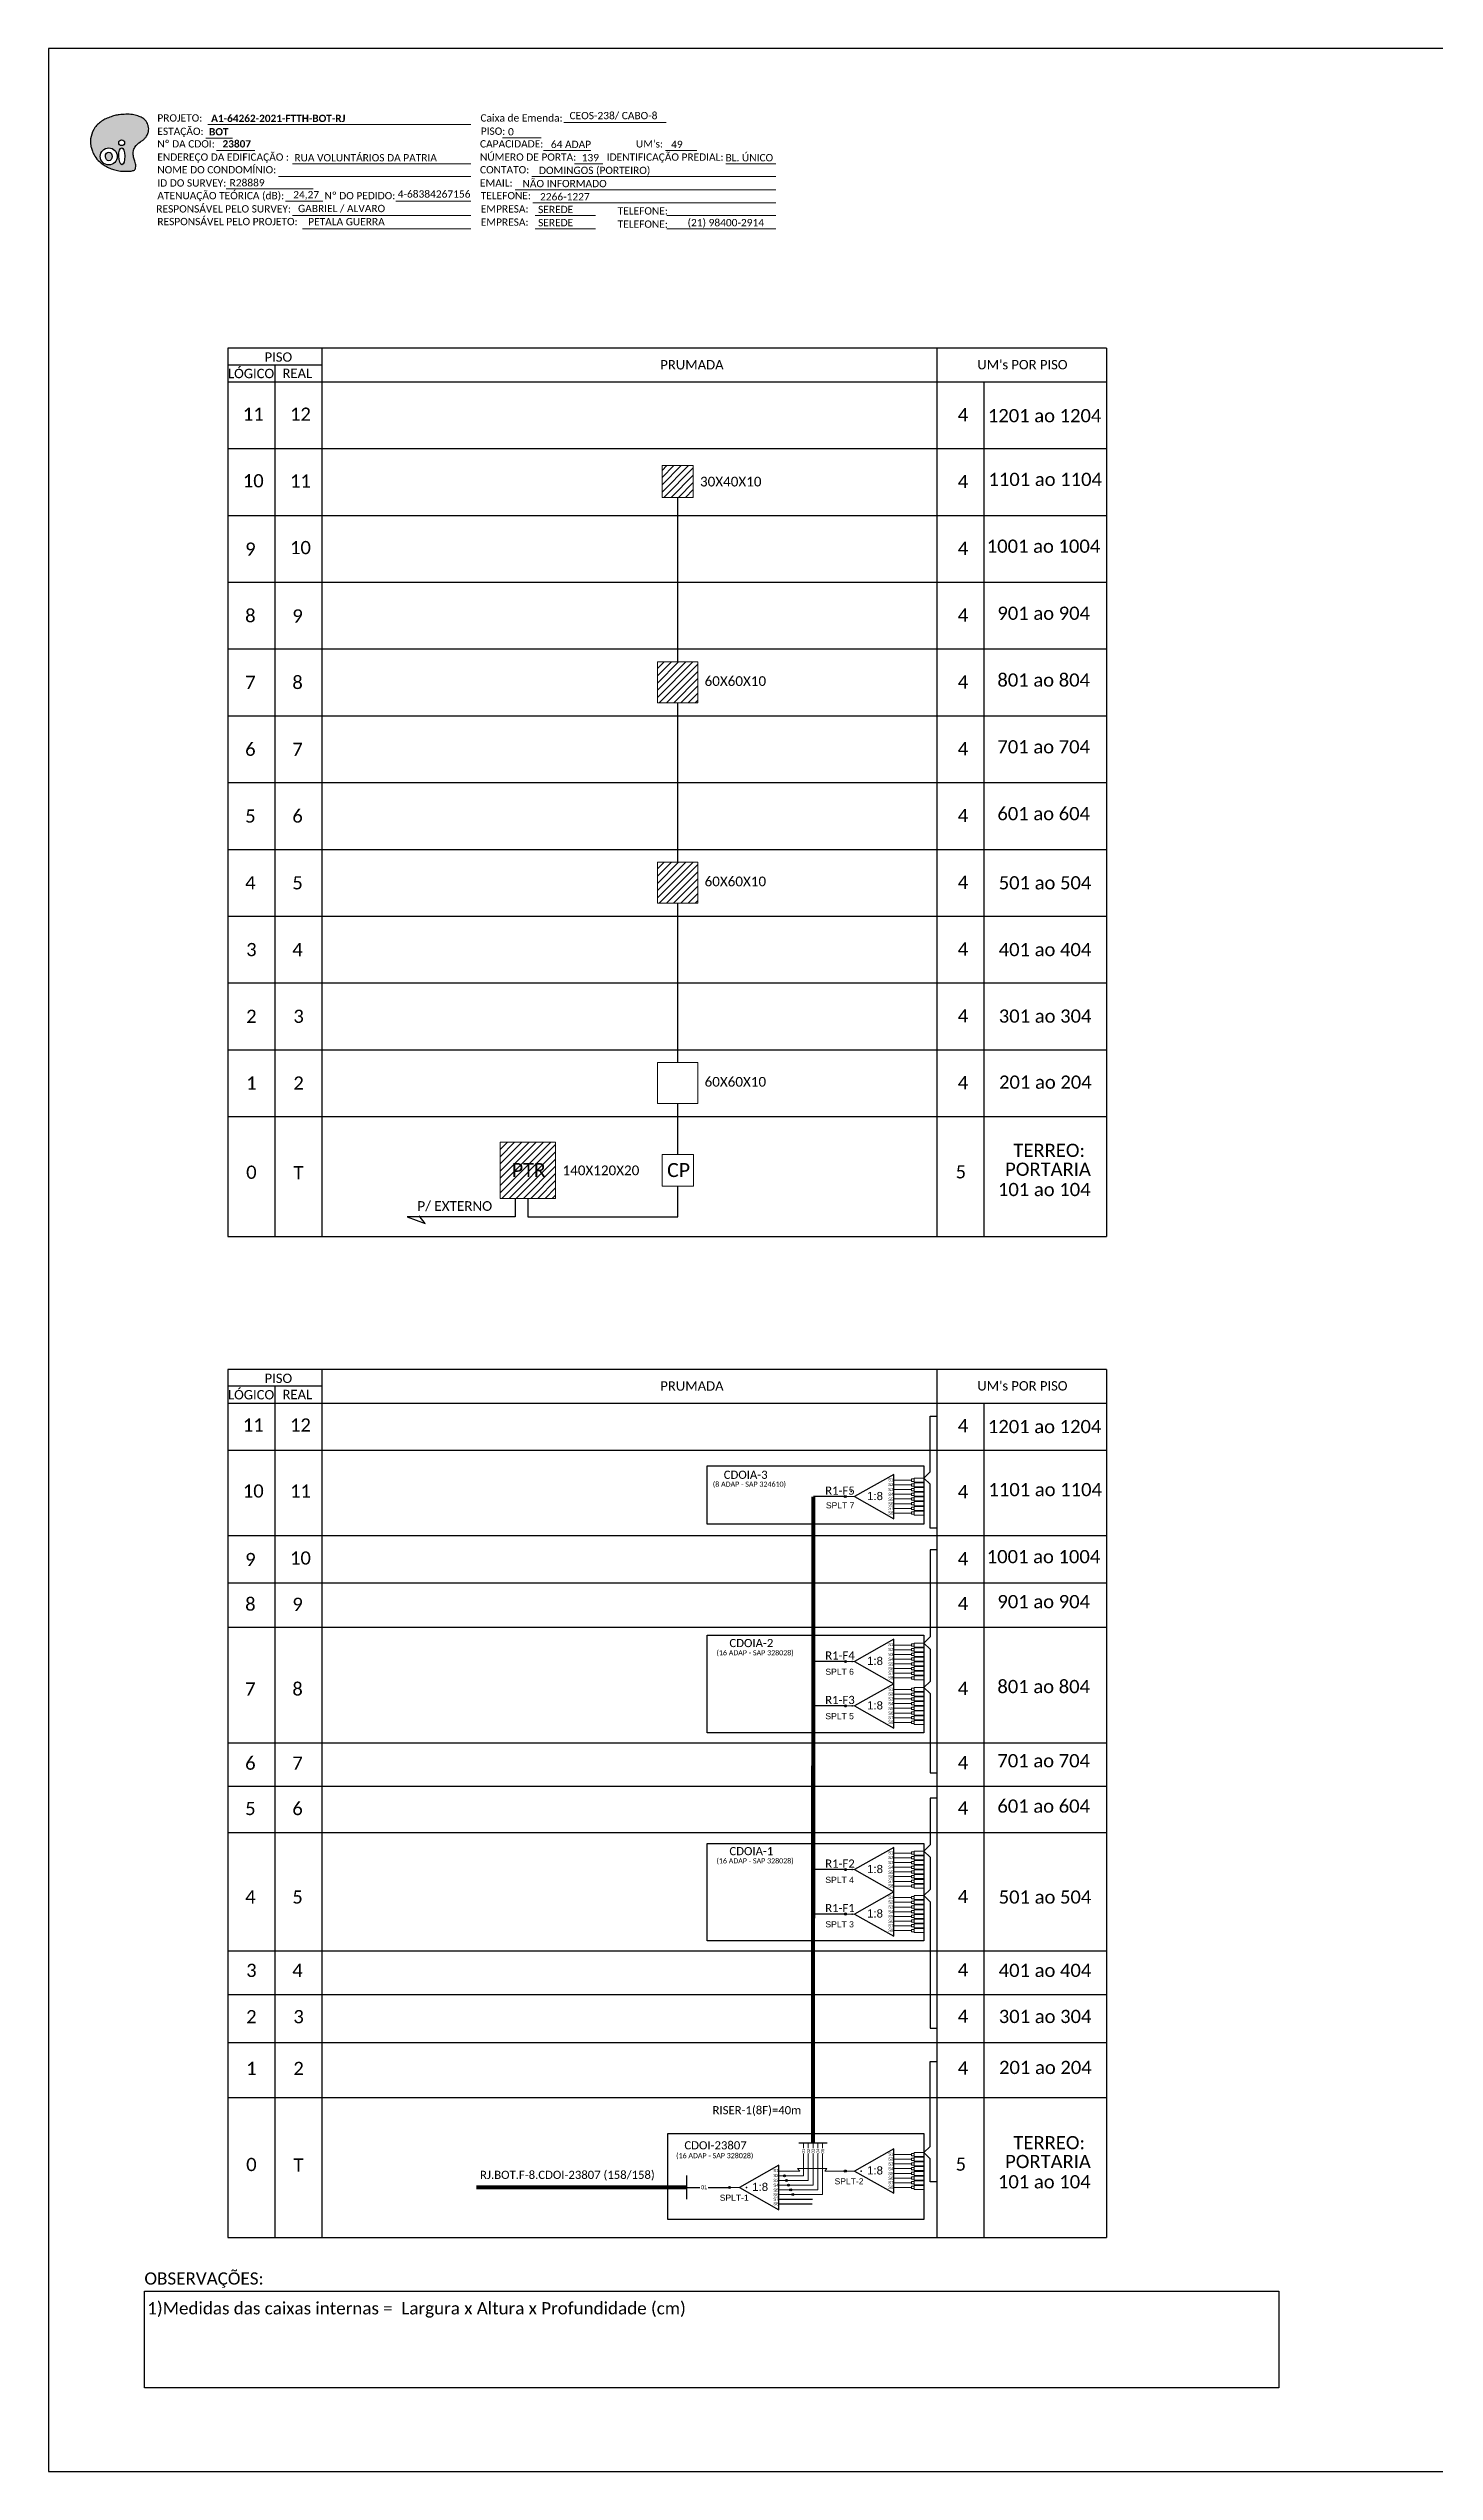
# Model space of a CAD drawing. Extents: x -4 to 837, y 1 to 595.
# Drawn here: x -4 to 336, y 1 to 595 of the extents above; entities that cross this region are included whole.
import ezdxf
from ezdxf.enums import TextEntityAlignment as Align

# ---------------------------------------------------------------- set-up
doc = ezdxf.new("R2010")
doc.units = 0
doc.layers.add('40.1-ETIQUETAS', color=1, linetype='Continuous', lineweight=20)
doc.styles.add('ARIAL', font='arial.ttf')
doc.styles.add('MtXpl_Calibri', font='calibri.ttf')
doc.styles.add('WMF-Calibri0', font='calibri.ttf')
doc.styles.add('WMF-Calibri1', font='calibrib.ttf')
doc.linetypes.add('RESERVA', pattern='A,0.5,-0.15,["RESERVA",Standard,S=0.18,R=0,X=0,Y=-0.1],-1.3', length=1.95)

# ---------------------------------------------------------------- blocks, each defined once
blk = doc.blocks.new('OI')
h = blk.add_hatch(color=40)
edge = h.paths.add_edge_path()
edge.add_spline(control_points=[(4.35, -0.67), (3.92, -0.99), (3.26, -1.5), (2.81, -2.59), (2.9, -3.5), (3.06, -4.27), (3.31, -4.85), (3.37, -5.39), (3.4, -5.88), (3.2, -6.4), (2.54, -6.61), (1.65, -6.63), (0.55, -6.67), (-0.56, -6.42), (-1.61, -6.14), (-2.77, -5.61), (-3.92, -4.77), (-4.89, -3.7), (-5.34, -2.65), (-5.6, -1.94), (-5.85, -0.96), (-5.71, 0.47), (-5.1, 2.02), (-4.14, 3.02), (-3.3, 3.61), (-2.37, 4.16), (-1.36, 4.44), (-0.56, 4.7), (0.79, 4.85), (2.24, 4.97), (3.79, 4.57), (4.67, 4.21), (5.44, 3.65), (5.76, 2.99), (6.03, 2.21), (6.01, 1.46), (5.72, 0.64), (5.31, 0.08), (4.88, -0.38), (4.51, -0.55), (4.35, -0.67)], knot_values=[0, 0, 0, 0, 1.60434, 2.417191, 3.427595, 4.282808, 4.776746, 5.304182, 5.888771, 6.258406, 6.858137, 7.79129, 8.986195, 10.124242, 11.187857, 12.242908, 13.953784, 15.414161, 16.515391, 17.349188, 17.675853, 19.552021, 21.515531, 22.568638, 23.63245, 24.621084, 25.782718, 26.745347, 27.142653, 29.870543, 31.004649, 31.921532, 32.709589, 33.801391, 34.042471, 35.192333, 35.971461, 36.628871, 37.254359, 37.836911, 37.836911, 37.836911, 37.836911], degree=3, periodic=0)
h.paths.add_polyline_path([(1.13, -0.87, -1), (-0.04, -0.87, -1)], flags=16)
edge = h.paths.add_edge_path(flags=16)
edge.add_ellipse((0.56, -3.59), major_axis=(-0.02, 1.71), ratio=0.361305, start_angle=0, end_angle=360)
h.paths.add_polyline_path([(-0.36, -3.62, -1), (-3.8, -3.62, -1)], flags=16)
edge = h.paths.add_edge_path(flags=0)
edge.add_ellipse((-2.08, -3.62), major_axis=(0, 0.885), ratio=0.758294, start_angle=0, end_angle=360)
at = {"color": 40}
for centre, radius in [((-2.08, -3.62), 1.72), ((0.54, -0.87), 0.587)]:
    blk.add_circle(centre, radius, dxfattribs=at)
blk.add_ellipse((-2.08, -3.62), major_axis=(0, 0.885), ratio=0.758294, start_param=-3.141592653589792, end_param=3.141592653589792, dxfattribs=at)
blk.add_ellipse((0.56, -3.59), major_axis=(-0.02, 1.71), ratio=0.361305, dxfattribs=at)
at = {"color": 40, "start_tangent": (-0.800898, -0.598801), "end_tangent": (-0.800898, -0.598801)}
blk.add_spline([(4.35, -0.67), (3.2, -1.78), (2.9, -2.54), (2.92, -3.55), (3.12, -4.38), (3.28, -4.85), (3.37, -5.37), (3.35, -5.95), (3.2, -6.29), (2.66, -6.55), (1.73, -6.63), (0.54, -6.62), (-0.58, -6.41), (-1.6, -6.11), (-2.56, -5.67), (-3.95, -4.67), (-4.89, -3.56), (-5.37, -2.56), (-5.64, -1.78), (-5.72, -1.46), (-5.63, 0.42), (-4.84, 2.22), (-4.13, 2.99), (-3.27, 3.62), (-2.4, 4.09), (-1.3, 4.47), (-0.37, 4.72), (0.02, 4.77), (2.75, 4.8), (3.85, 4.53), (4.69, 4.16), (5.31, 3.68), (5.85, 2.73), (5.93, 2.5), (5.94, 1.35), (5.67, 0.62), (5.29, 0.08), (4.84, -0.36), (4.35, -0.67)], degree=3, dxfattribs=at)
blk = doc.blocks.new('SPLT_1-8_SC-APC')
at = {"color": 1}
blk.add_lwpolyline([(-7.37, -2.1), (-17.04, -7.55), (-7.37, -13), (-7.37, -2.1)], dxfattribs=at)
at = {"color": 3, "lineweight": 0}
for points in [[(-2.99, -3.51), (-7.37, -3.51)], [(-7.37, -4.66), (-2.99, -4.66)], [(-7.37, -5.82), (-2.99, -5.82)], [(-2.41, -3.02), (-2.41, -4)], [(-2.41, -3.02), (0, -3.02)], [(-2.41, -4), (0, -4)], [(-2.41, -4.17), (-2.41, -5.16)], [(-2.41, -4.17), (0, -4.17)], [(-2.41, -5.16), (0, -5.16)], [(-2.41, -5.32), (-2.41, -6.31)], [(-2.41, -5.32), (0, -5.32)], [(-7.37, -6.97), (-2.99, -6.97)], [(-7.37, -8.12), (-2.99, -8.12)], [(-7.37, -9.28), (-2.99, -9.28)], [(-7.37, -10.43), (-2.99, -10.43)], [(-7.37, -11.58), (-2.99, -11.58)], [(-2.41, -6.31), (0, -6.31)], [(-2.41, -6.48), (-2.41, -7.46)], [(-2.41, -6.48), (0, -6.48)], [(-2.41, -7.46), (0, -7.46)], [(-2.41, -7.63), (-2.41, -8.62)], [(-2.41, -7.63), (0, -7.63)], [(-2.41, -8.62), (0, -8.62)], [(-2.41, -8.78), (-2.41, -9.77)], [(-2.41, -8.78), (0, -8.78)], [(-2.41, -9.77), (0, -9.77)], [(-2.41, -9.94), (-2.41, -10.92)], [(-2.41, -9.94), (0, -9.94)], [(-2.41, -10.92), (0, -10.92)], [(-2.41, -11.09), (-2.41, -12.08)], [(-2.41, -11.09), (0, -11.09)], [(-2.41, -12.08), (0, -12.08)]]:
    blk.add_lwpolyline(points, dxfattribs=at)
for points in [[(-2.99, -3.22), (-2.41, -3.22), (-2.41, -3.8), (-2.99, -3.8)], [(-2.99, -4.38), (-2.41, -4.38), (-2.41, -4.95), (-2.99, -4.95)], [(-2.99, -5.53), (-2.41, -5.53), (-2.41, -6.1), (-2.99, -6.1)], [(-2.99, -6.68), (-2.41, -6.68), (-2.41, -7.26), (-2.99, -7.26)], [(-2.99, -7.84), (-2.41, -7.84), (-2.41, -8.41), (-2.99, -8.41)], [(-2.99, -8.99), (-2.41, -8.99), (-2.41, -9.56), (-2.99, -9.56)], [(-2.99, -10.14), (-2.41, -10.14), (-2.41, -10.72), (-2.99, -10.72)], [(-2.99, -11.3), (-2.41, -11.3), (-2.41, -11.87), (-2.99, -11.87)]]:
    blk.add_lwpolyline(points, close=True, dxfattribs=at)
at = {"color": 1, "lineweight": 0}
blk.add_lwpolyline([(-17.04, -7.55), (-19.26, -7.55)], dxfattribs=at)
at = {"color": 1, "style": 'ARIAL'}
for s, height, p in [('S1', 0.75, (-8.74, -3.78)), ('S2', 0.75, (-8.74, -4.97)), ('S3', 0.75, (-8.74, -6.18)), ('1:8', 2, (-13.91, -8.4)), ('S4', 0.75, (-8.74, -7.36)), ('S5', 0.75, (-8.74, -8.57)), ('S6', 0.75, (-8.74, -9.69)), ('S7', 0.75, (-8.74, -10.78)), ('S8', 0.75, (-8.74, -11.9))]:
    blk.add_text(s, height=height, dxfattribs=at).set_placement(p)
blk = doc.blocks.new('SPLITTER_')
blk.add_point((0, 0))
at = {"style": 'ARIAL', "flags": 4}
blk.add_attdef('SPLT', (0, -3.26), '', height=1.5, dxfattribs=at)
blk = doc.blocks.new('SPLITTER FUTURO')
blk.add_point((0, 0))
at = {"style": 'ARIAL', "text_generation_flag": 6, "flags": 4}
for tag, p, height in [('SPLT', (-6.22, -4.1), 1.5), ('INSTAL.', (-6.25, -6.09), 1.25)]:
    blk.add_attdef(tag, p, '', height=height, rotation=180, dxfattribs=at)

msp = doc.modelspace()

# ---------------------------------------------------------------- hatches: boundary and pattern name
h = msp.add_hatch()
h.set_pattern_fill('ANSI31', color=1, scale=10, style=0)
h.set_pattern_definition([(45, (-470.8619, 95.2674), (-0.8838835, 0.8838835), [])])
h.paths.add_polyline_path([(154.33, 492.99), (146.67, 492.99), (146.67, 485.22), (154.33, 485.22)])
h.paths.add_polyline_path([(152.64, 483.58), (152.64, 488.73)])
h = msp.add_hatch()
h.set_pattern_fill('ANSI31', color=1, scale=10, style=0)
h.set_pattern_definition([(45, (-469.7343, 47.1597), (-0.8838835, 0.8838835), [])])
h.paths.add_polyline_path([(155.46, 444.88), (145.55, 444.88), (145.55, 434.84), (155.46, 434.84)])
h.paths.add_polyline_path([(153.76, 435.48), (153.76, 440.62)], flags=16)
h = msp.add_hatch()
h.set_pattern_fill('ANSI31', color=1, scale=10, style=0)
h.set_pattern_definition([(45, (-469.7343, -1.9559), (-0.8838835, 0.8838835), [])])
h.paths.add_polyline_path([(155.46, 395.77), (145.55, 395.77), (145.55, 385.72), (155.46, 385.72)])
h.paths.add_polyline_path([(153.76, 386.36), (153.76, 391.51)], flags=16)
h = msp.add_hatch()
h.set_pattern_fill('ANSI31', color=1, scale=10, style=0)
h.set_pattern_definition([(45, (-504.6302, -70.597), (-0.8838835, 0.8838835), [])])
h.paths.add_polyline_path([(106.99, 313.37), (120.56, 313.37), (120.56, 327.12), (106.99, 327.12)])
h.paths.add_polyline_path([(108.99, 317.72), (119.07, 317.72), (119.07, 322.87), (108.99, 322.87)], flags=24)
h = msp.add_hatch(color=3)
h.dxf.hatch_style = 1
edge = h.paths.add_edge_path()
edge.add_arc((191.62, 240.25), 0.242, 0, 360)
h = msp.add_hatch(color=3)
h.dxf.hatch_style = 1
edge = h.paths.add_edge_path()
edge.add_arc((191.65, 199.83), 0.256, 0, 360)
h = msp.add_hatch(color=3)
h.dxf.hatch_style = 1
edge = h.paths.add_edge_path()
edge.add_arc((191.65, 188.94), 0.256, 0, 360)
h = msp.add_hatch(color=3)
h.dxf.hatch_style = 1
edge = h.paths.add_edge_path()
edge.add_arc((191.65, 148.82), 0.256, 0, 360)
h = msp.add_hatch(color=3)
h.dxf.hatch_style = 1
edge = h.paths.add_edge_path()
edge.add_arc((191.65, 137.93), 0.256, 0, 360)
h = msp.add_hatch(color=3)
h.dxf.hatch_style = 1
edge = h.paths.add_edge_path()
edge.add_arc((176.72, 73.78), 0.242, 0, 360)
h = msp.add_hatch(color=3)
h.dxf.hatch_style = 1
edge = h.paths.add_edge_path()
edge.add_arc((177.22, 72.62), 0.242, 0, 360)
h = msp.add_hatch(color=3)
h.dxf.hatch_style = 1
edge = h.paths.add_edge_path()
edge.add_arc((177.72, 71.47), 0.242, 0, 360)
h = msp.add_hatch(color=3)
h.dxf.hatch_style = 1
edge = h.paths.add_edge_path()
edge.add_arc((191.62, 74.93), 0.242, 0, 360)
h = msp.add_hatch(color=3)
h.dxf.hatch_style = 1
edge = h.paths.add_edge_path()
edge.add_arc((163.22, 70.9), 0.242, 0, 360)
h = msp.add_hatch(color=3)
h.dxf.hatch_style = 1
edge = h.paths.add_edge_path()
edge.add_arc((178.22, 70.32), 0.242, 0, 360)
h = msp.add_hatch(color=3)
h.dxf.hatch_style = 1
edge = h.paths.add_edge_path()
edge.add_arc((178.72, 69.16), 0.242, 0, 360)

# ---------------------------------------------------------------- linework, layer by layer
for p, q in [((837.17, 595.26), (-3.83, 595.26)), ((-3.83, 595.26), (-3.83, 1.26)), ((255.69, 521.76), (255.69, 304.05)), ((255.69, 271.42), (255.69, 58.61)), ((-3.83, 1.26), (837.17, 1.26))]:
    msp.add_line(p, q)
at = {"color": 5}
msp.add_line((191.62, 240.25), (183.78, 240.25), dxfattribs=at)
at = {"color": 7, "lineweight": 0}
for points in [[(35.28, 576.58), (99.75, 576.58)], [(122.59, 577.07), (147.72, 577.07)], [(34.76, 573.3), (41.31, 573.3)], [(107.55, 573.34), (117.03, 573.34)], [(37.42, 570.23), (46.76, 570.23)], [(55.99, 566.99), (99.75, 566.99)], [(117.59, 570.23), (129.21, 570.23)], [(125.18, 566.99), (132.12, 566.99)], [(147.54, 570.23), (155.2, 570.23)], [(162.35, 566.99), (174.56, 566.99)], [(39.74, 560.82), (61.06, 560.82)], [(52.58, 563.88), (99.75, 563.88)], [(110.67, 560.64), (174.59, 560.64)], [(114.71, 563.88), (174.59, 563.88)], [(54.28, 557.85), (63.46, 557.85)], [(55.99, 554.29), (99.75, 554.29)], [(81.34, 557.85), (99.77, 557.85)], [(114.96, 557.41), (174.59, 557.41)], [(115.56, 554.29), (130.36, 554.29)], [(147.81, 554.29), (174.59, 554.29)], [(58.48, 551.06), (99.75, 551.06)], [(115.56, 551.06), (130.36, 551.06)], [(147.84, 551.06), (174.59, 551.06)], [(175.34, 74.93), (180.45, 74.93)], [(175.34, 73.78), (176.72, 73.78)], [(175.34, 72.62), (177.22, 72.62)], [(175.34, 71.47), (177.72, 71.47)], [(180.45, 74.93), (179.89, 75.56), (183.57, 75.56)], [(186.58, 74.93), (187.13, 75.56), (183.57, 75.56)], [(191.38, 74.93), (186.58, 74.93)], [(175.34, 70.32), (178.22, 70.32)], [(175.34, 69.16), (178.72, 69.16)]]:
    msp.add_lwpolyline(points, dxfattribs=at)
at = {"color": 0}
for points in [[(255.69, 521.76), (40.16, 521.76)], [(63.31, 517.65), (40.16, 517.65)], [(255.69, 271.42), (40.16, 271.42)], [(63.31, 267.3), (40.16, 267.3)]]:
    msp.add_lwpolyline(points, dxfattribs=at)
for points in [[(40.16, 521.76), (40.16, 304.05), (255.69, 304.05)], [(51.73, 517.65), (51.73, 304.05)], [(63.31, 304.05), (63.31, 521.76)], [(214.1, 521.76), (214.1, 304.05)], [(40.16, 513.53), (255.69, 513.53)], [(225.67, 304.05), (225.67, 513.53)], [(40.16, 497.16), (255.69, 497.16)], [(40.16, 480.79), (255.69, 480.79)], [(40.16, 464.42), (255.69, 464.42)], [(40.16, 448.05), (255.69, 448.05)], [(40.16, 431.67), (255.69, 431.67)], [(40.16, 415.3), (255.69, 415.3)], [(40.16, 398.93), (255.69, 398.93)], [(40.16, 382.56), (255.69, 382.56)], [(40.16, 366.19), (255.69, 366.19)], [(40.16, 349.82), (255.69, 349.82)], [(40.16, 333.44), (255.69, 333.44)], [(40.16, 271.42), (40.16, 58.61), (255.69, 58.61)], [(51.73, 267.3), (51.73, 58.61)], [(63.31, 58.61), (63.31, 271.42)], [(214.1, 271.42), (214.1, 58.61)], [(40.16, 263.19), (255.69, 263.19)], [(225.67, 58.61), (225.67, 263.19)], [(40.16, 251.65), (255.69, 251.65)], [(40.16, 230.71), (255.69, 230.71)], [(40.16, 219.14), (255.69, 219.14)], [(40.16, 208.21), (255.69, 208.21)], [(40.16, 179.92), (255.69, 179.92)], [(40.16, 169.26), (255.69, 169.26)], [(40.16, 157.91), (255.69, 157.91)], [(40.16, 128.91), (255.69, 128.91)], [(40.16, 118.23), (255.69, 118.23)], [(40.16, 106.4), (255.69, 106.4)], [(40.16, 92.96), (255.69, 92.96)]]:
    msp.add_lwpolyline(points)
at = {"color": 3}
for points in [[(150.5, 485.22), (150.5, 444.88)], [(150.5, 434.84), (150.5, 395.77)], [(150.5, 385.72), (150.5, 346.65)], [(150.5, 336.61), (150.5, 324.13)], [(113.78, 313.37), (113.78, 308.82), (150.52, 308.82), (150.52, 316.36)], [(214.1, 232.5), (212.45, 232.5), (212.45, 243.28), (210.88, 244.78), (212.45, 246.29), (212.45, 259.96), (214.1, 259.96)], [(214.11, 227.22), (212.46, 227.22), (212.45, 205.87), (210.88, 204.36), (212.45, 202.85), (212.45, 194.97), (210.88, 193.47), (212.45, 191.96), (212.45, 172.56), (214.1, 172.56)], [(214.11, 166.31), (212.46, 166.31), (212.45, 154.86), (210.88, 153.35), (212.45, 151.85), (212.45, 143.96), (210.88, 142.46), (212.45, 140.95), (212.45, 109.98), (214.1, 109.98)], [(214.1, 72.29), (212.45, 72.29), (212.45, 77.95), (210.88, 79.46), (212.45, 80.97), (212.45, 101.74), (214.1, 101.74)], [(152.76, 70.91), (155.92, 70.91)], [(157.99, 70.9), (163.22, 70.9)]]:
    msp.add_lwpolyline(points, dxfattribs=at)
at = {"lineweight": 0}
for points in [[(155.46, 346.65), (145.55, 346.65), (145.55, 336.61), (155.46, 336.61)], [(146.68, 324.13), (154.35, 324.13), (154.35, 316.36), (146.68, 316.36)]]:
    msp.add_lwpolyline(points, close=True, dxfattribs=at)
at = {"color": 1, "lineweight": 0}
msp.add_lwpolyline([(106.99, 327.12), (120.56, 327.12), (120.56, 313.37), (106.99, 313.37)], close=True, dxfattribs=at)
at = {"color": 1}
for points in [[(110.66, 313.37), (110.66, 308.82), (84.12, 308.82)], [(88.53, 307.23), (87.13, 309.06)], [(84.12, 308.82), (88.53, 307.23)], [(152.76, 67.99), (152.76, 73.83)], [(175.34, 76.34), (165.67, 70.89), (175.34, 65.45), (175.34, 76.34)]]:
    msp.add_lwpolyline(points, dxfattribs=at)
for points in [[(157.75, 247.8), (210.88, 247.8), (210.88, 233.48), (157.75, 233.48)], [(157.75, 206.26), (210.88, 206.26), (210.88, 182.37), (157.75, 182.37)], [(157.75, 155.25), (210.88, 155.25), (210.88, 131.36), (157.75, 131.36)], [(148.12, 84.13), (210.88, 84.13), (210.88, 63.01), (148.12, 63.01)]]:
    msp.add_lwpolyline(points, close=True, dxfattribs=at)
at = {"color": 5, "const_width": 1}
msp.add_lwpolyline([(183.78, 240.25), (183.7, 81.84), (183.7, 81.84), (183.7, 81.84)], dxfattribs=at)
at = {"color": 5}
for points in [[(191.62, 199.83), (183.78, 199.83)], [(191.62, 188.94), (183.78, 188.94)], [(191.62, 148.82), (183.78, 148.82)], [(191.62, 137.93), (183.78, 137.93)], [(180.23, 81.84), (187.17, 81.84)]]:
    msp.add_lwpolyline(points, dxfattribs=at)
at = {"color": 5, "lineweight": 0}
for points in [[(176.96, 73.78), (181.38, 73.78), (181.38, 79.13)], [(177.46, 72.62), (182.54, 72.62), (182.54, 79.13)], [(177.96, 71.47), (183.7, 71.47), (183.7, 79.13)], [(178.46, 70.32), (184.85, 70.32), (184.85, 79.13)], [(178.96, 69.16), (186.01, 69.16), (186.01, 79.13)], [(181.38, 81.84), (181.38, 80.56)], [(182.54, 81.84), (182.54, 80.55)], [(183.7, 81.84), (183.7, 80.56)], [(184.85, 81.84), (184.85, 80.56)], [(186.01, 81.84), (186.01, 80.55)]]:
    msp.add_lwpolyline(points, dxfattribs=at)
at = {"color": 1, "const_width": 1}
msp.add_lwpolyline([(101.14, 70.91), (152.76, 70.91)], dxfattribs=at)
at = {"color": 1, "lineweight": 0}
msp.add_lwpolyline([(165.67, 70.89), (163.45, 70.89)], dxfattribs=at)
at = {"color": 8, "linetype": 'RESERVA', "ltscale": 4}
for points in [[(175.34, 68.01), (183.54, 68.01)], [(175.34, 66.86), (183.52, 66.86)]]:
    msp.add_lwpolyline(points, dxfattribs=at)
at = {"color": 0}
msp.add_lwpolyline([(19.73, 45.46), (297.98, 45.46), (297.98, 21.75), (19.73, 21.75)], close=True, dxfattribs=at)
at = {"color": 3}
for centre, radius in [((191.62, 240.25), 0.242), ((191.65, 199.83), 0.256), ((191.65, 188.94), 0.256), ((191.65, 148.82), 0.256), ((191.65, 137.93), 0.256), ((176.72, 73.78), 0.242), ((177.22, 72.62), 0.242), ((177.72, 71.47), 0.242), ((191.62, 74.93), 0.242), ((163.22, 70.9), 0.242), ((178.22, 70.32), 0.242), ((178.72, 69.16), 0.242)]:
    msp.add_circle(centre, radius, dxfattribs=at)
at = {"layer": '40.1-ETIQUETAS', "color": 1}
for points in [[(154.33, 492.99), (146.67, 492.99), (146.67, 485.22), (154.33, 485.22)], [(155.46, 444.88), (145.55, 444.88), (145.55, 434.84), (155.46, 434.84)], [(155.46, 395.77), (145.55, 395.77), (145.55, 385.72), (155.46, 385.72)]]:
    msp.add_lwpolyline(points, close=True, dxfattribs=at)

# ---------------------------------------------------------------- block references
at = {"color": 7, "xscale": 1.213923925163967, "yscale": 1.213923925163967, "zscale": 1.213923925163967, "rotation": 0.1532896023949059}
msp.add_blockref('OI', (13.47, 573.2), dxfattribs=at)
at = {"color": 3}
for p in [(210.88, 247.8), (210.88, 207.38), (210.88, 196.48), (210.88, 156.37), (210.88, 145.47), (210.88, 82.48)]:
    msp.add_blockref('SPLT_1-8_SC-APC', p, dxfattribs=at)
ref = msp.add_blockref('SPLITTER FUTURO', (193.08, 241.47))
ref.add_attrib('SPLT', 'SPLT 7', (186.86, 237.37), dxfattribs={"height": 1.5, "rotation": 180, "style": 'ARIAL', "text_generation_flag": 6})
ref = msp.add_blockref('SPLITTER_', (193.27, 199.83), dxfattribs=dict(xscale=-1))
ref.add_attrib('SPLT', 'SPLT 6', (186.74, 196.57), dxfattribs={"height": 1.5, "style": 'ARIAL'})
ref = msp.add_blockref('SPLITTER_', (193.27, 188.94), dxfattribs=dict(xscale=-1))
ref.add_attrib('SPLT', 'SPLT 5', (186.74, 185.68), dxfattribs={"height": 1.5, "style": 'ARIAL'})
ref = msp.add_blockref('SPLITTER_', (193.27, 148.82), dxfattribs=dict(xscale=-1))
ref.add_attrib('SPLT', 'SPLT 4', (186.74, 145.56), dxfattribs={"height": 1.5, "style": 'ARIAL'})
ref = msp.add_blockref('SPLITTER_', (193.27, 137.93), dxfattribs=dict(xscale=-1))
ref.add_attrib('SPLT', 'SPLT 3', (186.74, 134.67), dxfattribs={"height": 1.5, "style": 'ARIAL'})
ref = msp.add_blockref('SPLITTER_', (195.53, 74.93), dxfattribs=dict(xscale=-1))
ref.add_attrib('SPLT', 'SPLT-2', (188.99, 71.67), dxfattribs={"height": 1.5, "style": 'ARIAL'})
ref = msp.add_blockref('SPLITTER_', (167.35, 70.89), dxfattribs=dict(xscale=-1))
ref.add_attrib('SPLT', 'SPLT-1', (160.82, 67.63), dxfattribs={"height": 1.5, "style": 'ARIAL'})

# ---------------------------------------------------------------- texts
at = {"color": 7, "lineweight": 0, "style": 'WMF-Calibri0'}
for s, height, p in [('PROJETO:', 1.793, (22.88, 577.33)), ('ESTAÇÃO:', 1.793, (22.88, 574.05)), ('Caixa de Emenda:', 1.7927, (102.13, 577.33)), ('Nº DA CDOI:', 1.7927, (22.88, 570.98)), ('CAPACIDADE:', 1.7927, (102.02, 570.98)), ('PISO:', 1.793, (102.2, 574.09)), ("UM's:", 1.793, (140.27, 570.98)), ('ENDEREÇO DA EDIFICAÇÃO :', 1.7927, (22.88, 567.74)), ('NOME DO CONDOMÍNIO:', 1.7927, (22.88, 564.63)), ('CONTATO:', 1.793, (102.02, 564.63)), ('NÚMERO DE PORTA:', 1.7927, (102.02, 567.74)), ('IDENTIFICAÇÃO PREDIAL:', 1.7927, (133.11, 567.74)), ('ATENUAÇÃO TEÓRICA (dB):', 1.7927, (22.88, 558.28)), ('ID DO SURVEY:', 1.7927, (22.88, 561.39)), ('Nº DO PEDIDO:', 1.7927, (63.88, 558.28)), ('EMAIL:', 1.793, (102.02, 561.39)), ('TELEFONE:', 1.793, (102.2, 558.28)), ('RESPONSÁVEL PELO SURVEY:', 1.7927, (22.63, 555.04)), ('RESPONSÁVEL PELO PROJETO:', 1.7927, (22.88, 551.93)), ('EMPRESA:', 1.793, (102.2, 555.04)), ('EMPRESA:', 1.793, (102.2, 551.8)), ('TELEFONE:', 1.793, (135.79, 554.54)), ('TELEFONE:', 1.793, (135.79, 551.3))]:
    msp.add_text(s, height=height, dxfattribs=at).set_placement(p)
at = {"color": 7}
for s, height, style, p in [('A1-64262-2021-FTTH-BOT-RJ', 1.7927, 'WMF-Calibri1', (36.07, 577.23)), ('CEOS-238/ CABO-8', 1.7927, 'WMF-Calibri0', (123.99, 577.91)), ('BOT', 1.793, 'WMF-Calibri1', (35.56, 573.95)), ('0', 1.79, 'WMF-Calibri0', (108.9, 573.94)), (' 64 ADAP', 1.793, 'WMF-Calibri0', (118.77, 570.85)), ('49', 1.793, 'WMF-Calibri0', (148.89, 570.83)), ('RUA VOLUNTÁRIOS DA PATRIA', 1.7927, 'WMF-Calibri0', (56.5, 567.58)), ('DOMINGOS (PORTEIRO)', 1.7927, 'WMF-Calibri0', (116.49, 564.48)), ('139', 1.793, 'WMF-Calibri0', (126.96, 567.59)), ('BL. ÚNICO', 1.793, 'WMF-Calibri0', (162.24, 567.59)), ('R28889', 1.793, 'WMF-Calibri0', (40.6, 561.44)), ('24,27', 1.793, 'WMF-Calibri0', (56.2, 558.51)), ('4-68384267156', 1.7927, 'WMF-Calibri0', (81.84, 558.69)), ('NÃO INFORMADO', 1.7927, 'WMF-Calibri0', (112.45, 561.24)), ('2266-1227', 1.793, 'WMF-Calibri0', (116.74, 558.01)), ('GABRIEL / ALVARO', 1.7927, 'WMF-Calibri0', (57.39, 555.13)), ('PETALA GUERRA', 1.7927, 'WMF-Calibri0', (59.88, 551.9)), ('SEREDE', 1.793, 'WMF-Calibri0', (116.27, 554.89)), ('SEREDE', 1.793, 'WMF-Calibri0', (116.27, 551.66)), ('(21) 98400-2914', 1.7927, 'WMF-Calibri0', (152.93, 551.66)), ('1201 ao 1204', 3.24, 'WMF-Calibri0', (226.59, 503.62)), ('30X40X10', 2.373, 'WMF-Calibri0', (155.98, 487.89)), ('1101 ao 1104', 3.24, 'WMF-Calibri0', (226.73, 488)), ('1001 ao 1004', 3.24, 'WMF-Calibri0', (226.31, 471.63)), ('901 ao 904', 3.24, 'WMF-Calibri0', (228.92, 455.19)), ('60X60X10', 2.373, 'WMF-Calibri0', (157.11, 438.99)), ('801 ao 804', 3.24, 'WMF-Calibri0', (228.92, 438.82)), ('701 ao 704', 3.24, 'WMF-Calibri0', (228.92, 422.45)), ('601 ao 604', 3.24, 'WMF-Calibri0', (228.92, 406.07)), ('60X60X10', 2.373, 'WMF-Calibri0', (157.11, 389.88)), ('501 ao 504', 3.24, 'WMF-Calibri0', (229.24, 389.11)), ('401 ao 404', 3.24, 'WMF-Calibri0', (229.24, 372.74)), ('301 ao 304', 3.24, 'WMF-Calibri0', (229.27, 356.43)), ('60X60X10', 2.373, 'WMF-Calibri0', (157.11, 340.76)), ('201 ao 204', 3.24, 'WMF-Calibri0', (229.33, 340.24)), ('TERREO:', 3.24, 'WMF-Calibri0', (232.84, 323.52)), ('PTR', 3.433, 'WMF-Calibri0', (109.85, 318.59)), ('140X120X20', 2.373, 'WMF-Calibri0', (122.26, 319.05)), ('CP', 3.433, 'WMF-Calibri0', (147.92, 318.59)), ('PORTARIA', 3.24, 'WMF-Calibri0', (230.83, 318.89)), ('101 ao 104', 3.24, 'WMF-Calibri0', (229.06, 313.92)), ('P/ EXTERNO', 2.373, 'WMF-Calibri0', (86.65, 310.31)), ('1201 ao 1204', 3.24, 'WMF-Calibri0', (226.59, 255.81)), ('1101 ao 1104', 3.24, 'WMF-Calibri0', (226.73, 240.36)), ('1001 ao 1004', 3.24, 'WMF-Calibri0', (226.31, 223.93)), ('901 ao 904', 3.24, 'WMF-Calibri0', (228.92, 212.89)), ('801 ao 804', 3.24, 'WMF-Calibri0', (228.92, 192.08)), ('701 ao 704', 3.24, 'WMF-Calibri0', (228.92, 173.89)), ('601 ao 604', 3.24, 'WMF-Calibri0', (228.92, 162.77)), ('501 ao 504', 3.24, 'WMF-Calibri0', (229.24, 140.48)), ('401 ao 404', 3.24, 'WMF-Calibri0', (229.24, 122.5)), ('301 ao 304', 3.24, 'WMF-Calibri0', (229.27, 111.2)), ('201 ao 204', 3.24, 'WMF-Calibri0', (229.33, 98.7)), ('TERREO:', 3.24, 'WMF-Calibri0', (232.84, 80.26)), ('PORTARIA', 3.24, 'WMF-Calibri0', (230.83, 75.64)), ('101 ao 104', 3.24, 'WMF-Calibri0', (229.06, 70.67))]:
    msp.add_text(s, height=height, dxfattribs=dict(at, style=style)).set_placement(p)
at = {"color": 7, "style": 'WMF-Calibri1'}
msp.add_text('23807', height=1.793, dxfattribs=at).set_placement((42.37, 570.98), align=Align.CENTER)
at = {"color": 0, "style": 'WMF-Calibri0'}
for s, p in [('  LÓGICO', (38.58, 514.43)), ('     PISO', (45.12, 518.46)), ('    REAL', (50.34, 514.48)), ('PRUMADA', (146.25, 516.57)), ("UM's POR PISO", (223.99, 516.6)), ('     PISO', (45.12, 268.11)), ('PRUMADA', (146.25, 266.23)), ("UM's POR PISO", (223.99, 266.26)), ('  LÓGICO', (38.58, 264.08)), ('    REAL', (50.34, 264.14))]:
    msp.add_text(s, height=2.3, dxfattribs=at).set_placement(p)
at = {"color": 7, "style": 'WMF-Calibri0'}
for s, p in [('11', (46.41, 505.61)), ('12', (57.98, 505.61)), ('10', (46.41, 489.28)), ('11', (57.98, 489.24)), ('10', (57.98, 472.91)), ('11', (46.41, 257.8)), ('12', (57.98, 257.8)), ('10', (46.41, 241.64)), ('11', (57.98, 241.6)), ('10', (57.98, 225.21))]:
    msp.add_text(s, height=3.24, dxfattribs=at).set_placement(p, align=Align.MIDDLE_CENTER)
at = {"color": 1, "style": 'WMF-Calibri0'}
for s, p in [('(8 ADAP - SAP 324610)', (168.1, 242.68)), ('(16 ADAP - SAP 328028)', (169.49, 201.35)), ('(16 ADAP - SAP 328028)', (169.49, 150.34)), ('(16 ADAP - SAP 328028)', (159.59, 78.07))]:
    msp.add_text(s, height=1.25, dxfattribs=at).set_placement(p, align=Align.CENTER)
at = {"color": 1}
for s, height, style, p in [('CDOIA-3', 2, 'WMF-Calibri0', (161.8, 244.61)), ('CDOIA-2', 2, 'WMF-Calibri0', (163.19, 203.36)), ('CDOIA-1', 2, 'WMF-Calibri0', (163.19, 152.35)), ('CDOI-23807', 2, 'WMF-Calibri0', (152.15, 80.23)), ('RJ.BOT.F-8.CDOI-23807 (158/158)', 2, 'WMF-Calibri0', (102.03, 72.99)), ('1:8', 2, 'ARIAL', (168.8, 70.04)), ('S1', 0.75, 'ARIAL', (173.97, 74.66)), ('S2', 0.75, 'ARIAL', (173.97, 73.47)), ('S3', 0.75, 'ARIAL', (173.97, 72.26)), ('S4', 0.75, 'ARIAL', (173.97, 71.09)), ('S5', 0.75, 'ARIAL', (173.97, 69.87)), ('S6', 0.75, 'ARIAL', (173.97, 68.75)), ('S7', 0.75, 'ARIAL', (173.97, 67.66)), ('S8', 0.75, 'ARIAL', (173.97, 66.54))]:
    msp.add_text(s, height=height, dxfattribs=dict(at, style=style)).set_placement(p)
at = {"color": 5, "style": 'WMF-Calibri0'}
for s, p in [('R1-F5', (186.69, 240.73)), ('R1-F4', (186.69, 200.31)), ('R1-F3', (186.69, 189.41)), ('R1-F2', (186.69, 149.3)), ('R1-F1', (186.69, 138.4)), ('RISER-1(8F)=40m', (159.06, 88.84))]:
    msp.add_text(s, height=2, dxfattribs=at).set_placement(p)
at = {"style": 'ARIAL'}
for s, p in [('01', (181.39, 79.81)), ('02', (182.59, 79.81)), ('03', (183.75, 79.81)), ('04', (184.91, 79.81)), ('05', (186.06, 79.81))]:
    msp.add_text(s, height=0.75, rotation=90, dxfattribs=at).set_placement(p, align=Align.MIDDLE_CENTER)
msp.add_text('01', height=1, dxfattribs=at).set_placement((157.01, 70.96), align=Align.MIDDLE_CENTER)
for s, style, p in [('OBSERVAÇÕES:', 'WMF-Calibri0', (19.71, 47.08)), ('1)Medidas das caixas internas =  Largura x Altura x Profundidade (cm)', 'MtXpl_Calibri', (20.4, 39.78))]:
    msp.add_text(s, height=3, dxfattribs=dict(style=style)).set_placement(p)
at = {"color": 7, "style": 'WMF-Calibri0'}
for tag, flags, p in [('4', 4, (220.48, 505.46)), ('4', 4, (220.48, 489.09)), ('9', 4, (45.7, 472.52)), ('4', 4, (220.48, 472.72)), ('8', 4, (45.7, 456.22)), ('9', 4, (57.27, 456.15)), ('4', 4, (220.48, 456.35)), ('7', 4, (45.7, 439.85)), ('8', 4, (57.27, 439.85)), ('4', 4, (220.48, 439.97)), ('6', 4, (45.7, 423.47)), ('7', 4, (57.27, 423.47)), ('4', 4, (220.48, 423.6)), ('5', 4, (45.7, 407.1)), ('6', 4, (57.27, 407.1)), ('4', 4, (220.48, 407.23)), ('4', 4, (45.7, 390.73)), ('5', 4, (57.27, 390.73)), ('4', 4, (220.48, 390.86)), ('3', 4, (45.95, 374.36)), ('4', 4, (57.27, 374.36)), ('4', 4, (220.48, 374.49)), ('2', 4, (45.95, 357.99)), ('3', 4, (57.52, 358)), ('4', 4, (220.48, 358.11)), ('1', 4, (45.95, 341.62)), ('2', 4, (57.52, 341.63)), ('4', 4, (220.48, 341.74)), ('0', 4, (45.95, 319.78)), ('T', 12, (57.52, 319.66)), ('5', 4, (219.96, 319.88)), ('4', 4, (220.48, 257.65)), ('4', 4, (220.48, 241.45)), ('9', 4, (45.7, 224.83)), ('4', 4, (220.48, 225.02)), ('8', 4, (45.7, 213.92)), ('9', 4, (57.27, 213.85)), ('4', 4, (220.48, 214.05)), ('7', 4, (45.7, 193.11)), ('8', 4, (57.27, 193.11)), ('4', 4, (220.48, 193.24)), ('6', 4, (45.7, 174.92)), ('7', 4, (57.27, 174.92)), ('4', 4, (220.48, 175.05)), ('5', 4, (45.7, 163.8)), ('6', 4, (57.27, 163.8)), ('4', 4, (220.48, 163.93)), ('4', 4, (45.7, 142.11)), ('5', 4, (57.27, 142.11)), ('4', 4, (220.48, 142.23)), ('3', 4, (45.95, 124.12)), ('4', 4, (57.27, 124.12)), ('4', 4, (220.48, 124.25)), ('2', 4, (45.95, 112.76)), ('3', 4, (57.52, 112.77)), ('4', 4, (220.48, 112.88)), ('1', 4, (45.95, 100.07)), ('2', 4, (57.52, 100.08)), ('4', 4, (220.48, 100.2)), ('0', 4, (45.95, 76.53)), ('T', 12, (57.52, 76.41)), ('5', 4, (219.96, 76.62))]:
    msp.add_attdef(tag, text='XX', height=3.24, dxfattribs=dict(at, flags=flags)).set_placement(p, align=Align.MIDDLE_CENTER)

doc.saveas('drawing.dxf')
